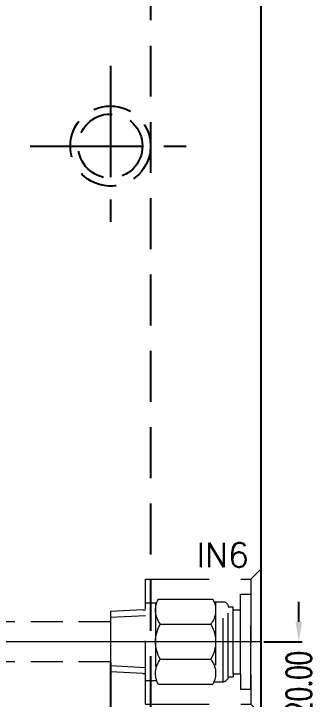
# Model space of a CAD drawing. Header units: inches. Extents: x 160917 to 162189, y -51061 to -50161.
# Drawn here: x 161647.1 to 161707.3, y -50403.7 to -50266.8 of the extents above; entities that cross this region are included whole.
import ezdxf
from ezdxf.enums import TextEntityAlignment as Align

# ---------------------------------------------------------------- set-up
doc = ezdxf.new("R2010")
doc.units = ezdxf.units.IN
doc.header["$LTSCALE"] = 2
doc.header["$MEASUREMENT"] = 0
doc.header["$PDMODE"] = 3
doc.header["$PDSIZE"] = 0.3125
doc.linetypes.add('CENTER', pattern=[50.8, 31.75, -6.35, 6.35, -6.35])
doc.linetypes.add('HIDDEN', pattern=[9.525, 6.35, -3.175])
doc.layers.get('0').update_dxf_attribs({"linetype": 'CONTINUOUS'})
doc.layers.get('Defpoints').update_dxf_attribs({"linetype": 'CONTINUOUS'})
for name, color, linetype in [('5', 5, 'CONTINUOUS'), ('COOL', 122, 'CONTINUOUS'), ('WT', 4, 'CONTINUOUS')]:
    doc.layers.add(name, color=color, linetype=linetype)
doc.layers.add('dim', color=3, linetype='CONTINUOUS', lineweight=15)
doc.layers.add('WR', color=122, linetype='HIDDEN', lineweight=18)
doc.styles.get("Standard").update_dxf_attribs({"font": 'txt.shx', "width": 0.67})
doc.dimstyles.new('2.00', dxfattribs={"dimtxt": 5, "dimasz": 4, "dimexe": 0.666, "dimexo": 0.626, "dimgap": 1, "dimtad": 0, "dimzin": 0, "dimdsep": 46, "dimtxsty": 'Standard', "dimcen": 0.09, "dimclrd": 3, "dimclre": 3, "dimclrt": 7, "dimazin": 0, "dimtfac": 1, "dimtofl": 0, "dimtmove": 0, "dimatfit": 0, "dimfxl": 0, "dimtolj": 1, "dimtzin": 0, "dimarcsym": 0})

# ---------------------------------------------------------------- blocks, each defined once
blk = doc.blocks.new('*D37208')
at = {"layer": 'Defpoints', "color": 0}
for p in [(161696.43, -50392.21), (161704.03, -50392.21), (161696.43, -50412.21)]:
    blk.add_point(p, dxfattribs=at)
at = {"layer": 'dim', "color": 3, "linetype": 'ByBlock', "lineweight": -2}
for p, q in [((161704.03, -50388.21), (161704.03, -50384.21)), ((161697.05, -50392.21), (161704.69, -50392.21)), ((161697.05, -50412.21), (161704.69, -50412.21)), ((161704.03, -50416.21), (161704.03, -50420.21))]:
    blk.add_line(p, q, dxfattribs=at)
at = {"layer": 'dim', "color": 3, "linetype": 'ByBlock'}
for points in [[(161703.36, -50388.21), (161704.69, -50388.21), (161704.03, -50392.21)], [(161704.69, -50416.21), (161703.36, -50416.21), (161704.03, -50412.21)]]:
    blk.add_solid(points, dxfattribs=at)
at = {"layer": 'dim', "color": 7, "linetype": 'ByBlock', "insert": (161704.03, -50400.53), "char_height": 5, "attachment_point": 5, "rotation": 90}
blk.add_mtext('\\A1;20.00', dxfattribs=at)
blk = doc.blocks.new('20150129.111502')
at = {"layer": '5', "color": 122, "linetype": 'HIDDEN', "lineweight": 0}
for p, q in [((0, 14.5), (0, -14.5)), ((2, 12.5), (0, 14.5)), ((2, 12.5), (2, -12.5)), ((23, 12.5), (2, 12.5)), ((23, -12.5), (23, 12.5)), ((2, -9.5), (2, 9.5)), ((4.01, 9.5), (2, 9.5)), ((4.01, 6.4), (4.01, 9.5)), ((20.43, 8.5), (9.57, 8.5)), ((5.51, 6.4), (5.51, 7)), ((6.51, 7), (5.51, 7)), ((5.51, 6.4), (5.51, 7)), ((6.51, -7), (6.51, 7)), ((7.51, -8), (7.51, 8)), ((9.33, 8), (7.51, 8)), ((9, 8), (9, -8)), ((23, 7.75), (20.77, 7.75)), ((21, 7.75), (21, -7.75)), ((4.01, -6.4), (4.01, 6.4)), ((5.51, 6.4), (4.01, 6.4)), ((5.51, -6.4), (5.51, 6.4)), ((23.56, 6.35), (23, 6.35)), ((23.56, 6.35), (30, 6.01)), ((30, 6.01), (30, -6.01)), ((23, 5.19), (30, 4.82)), ((20.01, 3.5), (9.99, 3.5)), ((20.01, -3.5), (9.99, -3.5)), ((23, -5.19), (30, -4.82)), ((5.51, -6.4), (4.01, -6.4)), ((4.01, -6.4), (4.01, -9.5)), ((5.51, -6.4), (5.51, -7)), ((5.51, -6.4), (5.51, -7)), ((23.56, -6.35), (23, -6.35)), ((23.56, -6.35), (30, -6.01)), ((6.51, -7), (5.51, -7)), ((9.33, -8), (7.51, -8)), ((23, -7.75), (20.77, -7.75)), ((4.01, -9.5), (2, -9.5)), ((20.43, -8.5), (9.57, -8.5)), ((2, -12.5), (0, -14.5)), ((23, -12.5), (2, -12.5))]:
    blk.add_line(p, q, dxfattribs=at)
at = {"layer": '5', "color": 122, "linetype": 'CENTER', "lineweight": 0, "ltscale": 0.5}
blk.add_line((0, 0), (30, 0), dxfattribs=at)
at = {"layer": '5', "color": 122, "linetype": 'HIDDEN', "lineweight": 0}
for centre, radius, start, end in [((13.47, 6.32), 4.47, 150.752, 219.0183), ((16.53, 6.32), 4.47, 320.9817, 29.248), ((7.51, 7), 1, 90, 180), ((15.66, 0), 6.66, 148.3016, 211.6984), ((14.34, 0), 6.66, 328.3016, 31.6984), ((13.47, -6.32), 4.47, 140.9817, 209.248), ((16.53, -6.32), 4.47, 330.752, 39.0183), ((7.51, -7), 1, 180, 270)]:
    blk.add_arc(centre, radius, start, end, dxfattribs=at)

msp = doc.modelspace()

# ---------------------------------------------------------------- linework, layer by layer
at = {"color": 8, "linetype": 'HIDDEN', "ltscale": 0.8}
msp.add_line((161674.428, -50212.211), (161674.428, -50612.211), dxfattribs=at)
msp.add_line((161696.428, -50215.211), (161696.428, -50609.211))
at = {"color": 8, "linetype": 'CENTER', "ltscale": 0.35}
for p, q in [((161666.428, -50277.211), (161666.428, -50309.211)), ((161650.428, -50293.211), (161682.428, -50293.211)), ((161666.428, -50396.211), (161666.428, -50428.211))]:
    msp.add_line(p, q, dxfattribs=at)
at = {"color": 8, "linetype": 'HIDDEN', "ltscale": 0.6}
for radius in [8, 6.4]:
    msp.add_circle((161666.428, -50293.211), radius, dxfattribs=at)
at = {"layer": 'WR', "linetype": 'HIDDEN', "ltscale": 0.5}
for p, q in [((161666.428, -50388.211), (161624.428, -50388.211)), ((161666.428, -50396.211), (161624.428, -50396.211))]:
    msp.add_line(p, q, dxfattribs=at)
at = {"layer": 'WR', "linetype": 'CENTER', "ltscale": 0.5}
msp.add_line((161666.428, -50392.211), (161624.428, -50392.211), dxfattribs=at)

# ---------------------------------------------------------------- block references
at = {"layer": 'WT', "linetype": 'ByBlock', "xscale": -0.9999999999999991}
msp.add_blockref('20150129.111502', (161696.428, -50392.211), dxfattribs=at)

# ---------------------------------------------------------------- texts
at = {"layer": 'COOL', "color": 4}
msp.add_text('IN6', height=4.8768, rotation=720, dxfattribs=at).set_placement((161688.859, -50374.88), align=Align.MIDDLE)

# ---------------------------------------------------------------- dimensions: what is measured, and where the dimension line sits
at = {"layer": 'dim', "linetype": 'ByBlock'}
dim = msp.add_linear_dim(base=(161704.026, -50392.211), p1=(161696.428, -50412.211), p2=(161696.428, -50392.211), angle=90, dimstyle='2.00', dxfattribs=at)
dim.commit()
dim.dimension.update_dxf_attribs({"geometry": '*D37208', "text_midpoint": (161704.026, -50400.528), "dimtype": 160})

doc.saveas('drawing.dxf')
